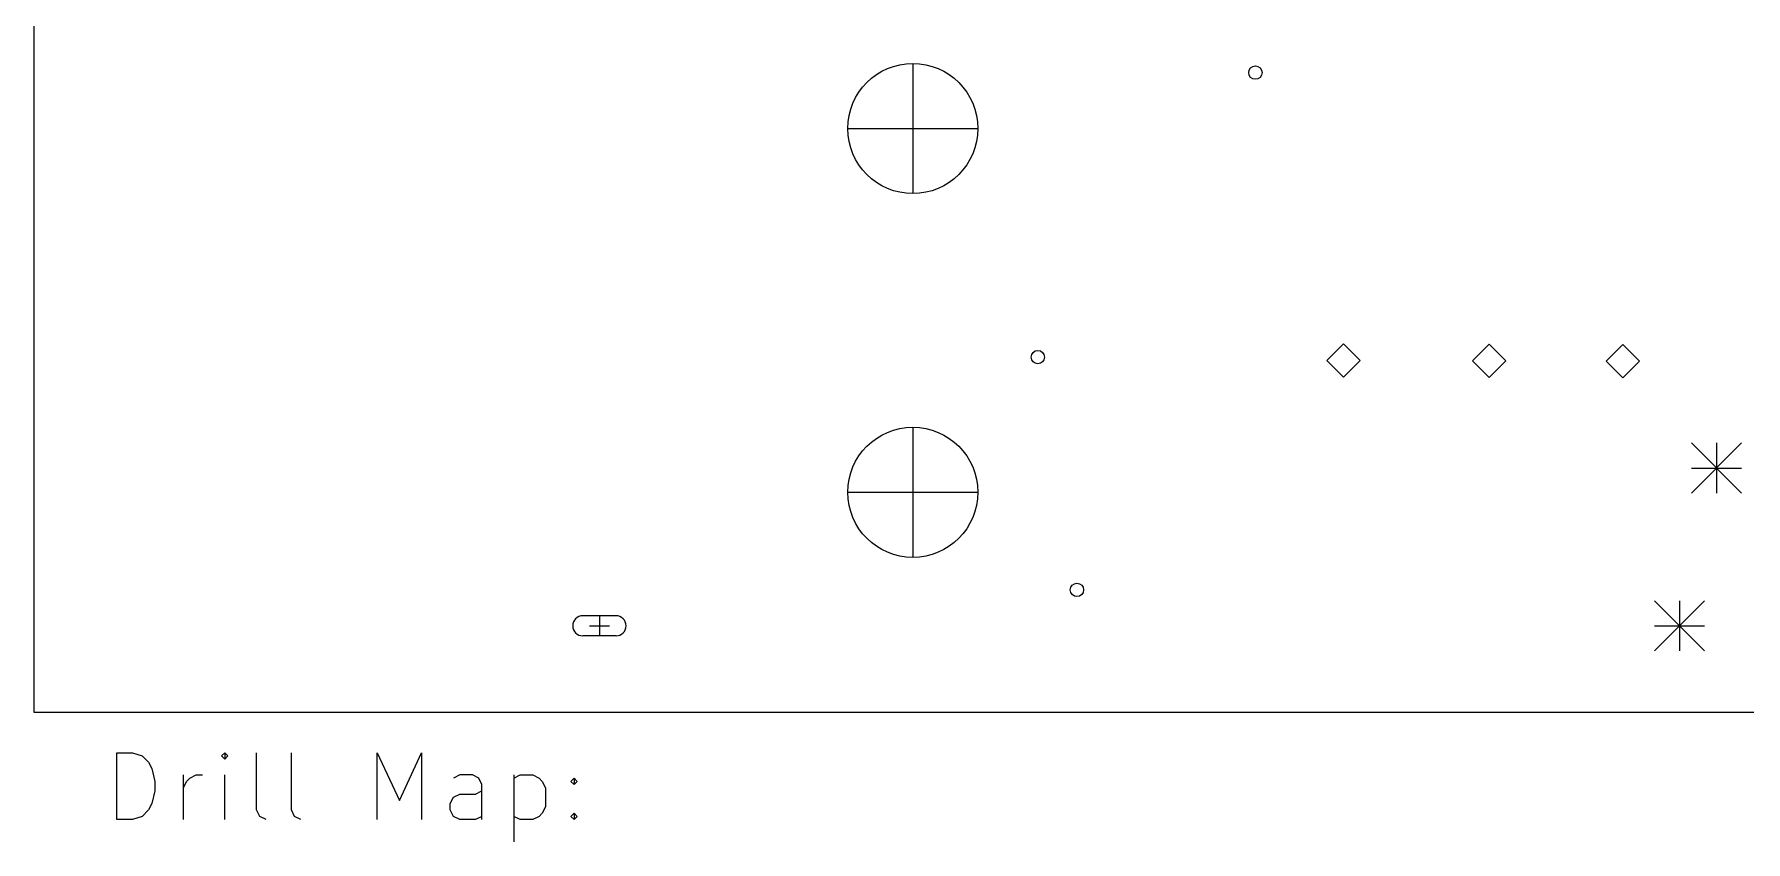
# Model space of a CAD drawing. Extents: x 148 to 350, y -219 to -100.
# Drawn here: x 150 to 201.3, y -183.9 to -159.7 of the extents above; entities that cross this region are included whole.
import ezdxf

# ---------------------------------------------------------------- set-up
doc = ezdxf.new("R2010")
doc.units = 0
doc.layers.add('BLACK', color=7, linetype='CONTINUOUS')

msp = doc.modelspace()

# ---------------------------------------------------------------- linework, layer by layer
at = {"layer": 'BLACK', "linetype": 'CONTINUOUS'}
for p, q in [((150, -180), (150, -100)), ((176.35, -160.55), (176.35, -164.45)), ((174.4, -162.5), (178.3, -162.5)), ((189.272, -168.947), (188.772, -169.447)), ((189.772, -169.447), (189.272, -168.947)), ((193.635, -168.965), (193.135, -169.465)), ((194.135, -169.465), (193.635, -168.965)), ((197.65, -168.975), (197.15, -169.475)), ((198.15, -169.475), (197.65, -168.975)), ((188.772, -169.447), (189.272, -169.947)), ((189.272, -169.947), (189.772, -169.447)), ((193.135, -169.465), (193.635, -169.965)), ((193.635, -169.965), (194.135, -169.465)), ((197.15, -169.475), (197.65, -169.975)), ((197.65, -169.975), (198.15, -169.475)), ((176.35, -171.45), (176.35, -175.35)), ((199.71, -171.922), (201.21, -173.422)), ((201.21, -171.922), (199.71, -173.422)), ((200.46, -171.922), (200.46, -173.422)), ((199.71, -172.672), (201.21, -172.672)), ((174.4, -173.4), (178.3, -173.4)), ((167.45, -177.1), (166.45, -177.1)), ((166.95, -177.1), (166.95, -177.7)), ((198.6, -176.65), (200.1, -178.15)), ((200.1, -176.65), (198.6, -178.15)), ((199.35, -176.65), (199.35, -178.15)), ((166.65, -177.4), (167.25, -177.4)), ((198.6, -177.4), (200.1, -177.4)), ((167.45, -177.7), (166.45, -177.7)), ((350, -180), (150, -180)), ((152.476, -183.205), (152.476, -181.205)), ((152.476, -181.205), (152.952, -181.205)), ((152.952, -181.205), (153.238, -181.3)), ((155.714, -181.205), (155.619, -181.3)), ((155.81, -181.3), (155.714, -181.205)), ((155.714, -181.205), (155.714, -181.395)), ((156.667, -182.919), (156.667, -181.205)), ((157.714, -182.919), (157.714, -181.205)), ((160.286, -183.205), (160.286, -181.205)), ((160.286, -181.205), (160.952, -182.633)), ((160.952, -182.633), (161.619, -181.205)), ((161.619, -181.205), (161.619, -183.205)), ((153.238, -181.3), (153.429, -181.49)), ((153.429, -181.49), (153.524, -181.681)), ((153.524, -181.681), (153.619, -182.062)), ((155.619, -181.3), (155.714, -181.395)), ((155.714, -181.395), (155.81, -181.3)), ((153.619, -182.062), (153.619, -182.348)), ((154.476, -183.205), (154.476, -181.871)), ((154.476, -182.252), (154.571, -182.062)), ((154.571, -182.062), (154.667, -181.967)), ((154.667, -181.967), (154.857, -181.871)), ((154.857, -181.871), (155.048, -181.871)), ((155.714, -183.205), (155.714, -181.871)), ((162.762, -181.871), (162.571, -181.967)), ((163.143, -181.871), (162.762, -181.871)), ((163.333, -181.967), (163.143, -181.871)), ((163.429, -182.157), (163.333, -181.967)), ((163.429, -183.205), (163.429, -182.157)), ((164.381, -181.871), (164.381, -183.871)), ((164.381, -181.967), (164.571, -181.871)), ((164.571, -181.871), (164.952, -181.871)), ((164.952, -181.871), (165.143, -181.967)), ((165.143, -181.967), (165.238, -182.062)), ((165.238, -182.062), (165.333, -182.252)), ((166.095, -182.062), (166.19, -181.967)), ((166.19, -182.157), (166.095, -182.062)), ((166.19, -181.967), (166.286, -182.062)), ((166.19, -181.967), (166.19, -182.157)), ((166.286, -182.062), (166.19, -182.157)), ((153.524, -182.729), (153.429, -182.919)), ((153.619, -182.348), (153.524, -182.729)), ((162.476, -182.729), (162.571, -182.538)), ((162.476, -182.919), (162.476, -182.729)), ((162.571, -182.538), (162.762, -182.443)), ((162.762, -182.443), (163.238, -182.443)), ((163.238, -182.443), (163.429, -182.348)), ((165.333, -182.252), (165.333, -182.824)), ((152.952, -183.205), (152.476, -183.205)), ((153.238, -183.11), (152.952, -183.205)), ((153.429, -182.919), (153.238, -183.11)), ((156.762, -183.11), (156.667, -182.919)), ((156.952, -183.205), (156.762, -183.11)), ((157.81, -183.11), (157.714, -182.919)), ((158, -183.205), (157.81, -183.11)), ((162.571, -183.11), (162.476, -182.919)), ((162.762, -183.205), (162.571, -183.11)), ((163.238, -183.205), (162.762, -183.205)), ((163.429, -183.11), (163.238, -183.205)), ((164.571, -183.205), (164.381, -183.11)), ((164.952, -183.205), (164.571, -183.205)), ((165.143, -183.11), (164.952, -183.205)), ((165.238, -183.014), (165.143, -183.11)), ((165.333, -182.824), (165.238, -183.014)), ((166.095, -183.11), (166.19, -183.014)), ((166.19, -183.205), (166.095, -183.11)), ((166.19, -183.014), (166.286, -183.11)), ((166.19, -183.014), (166.19, -183.205)), ((166.286, -183.11), (166.19, -183.205))]:
    msp.add_line(p, q, dxfattribs=at)
at = {"layer": 'BLACK'}
for centre, radius in [((176.35, -162.5), 1.95), ((186.625, -160.825), 0.2), ((180.1, -169.35), 0.2), ((176.35, -173.4), 1.95), ((181.275, -176.325), 0.2)]:
    msp.add_circle(centre, radius, dxfattribs=at)
for centre, start, end in [((166.45, -177.4), 450, 630), ((167.45, -177.4), 270, 450)]:
    msp.add_arc(centre, 0.3, start, end, dxfattribs=at)

doc.saveas('drawing.dxf')
